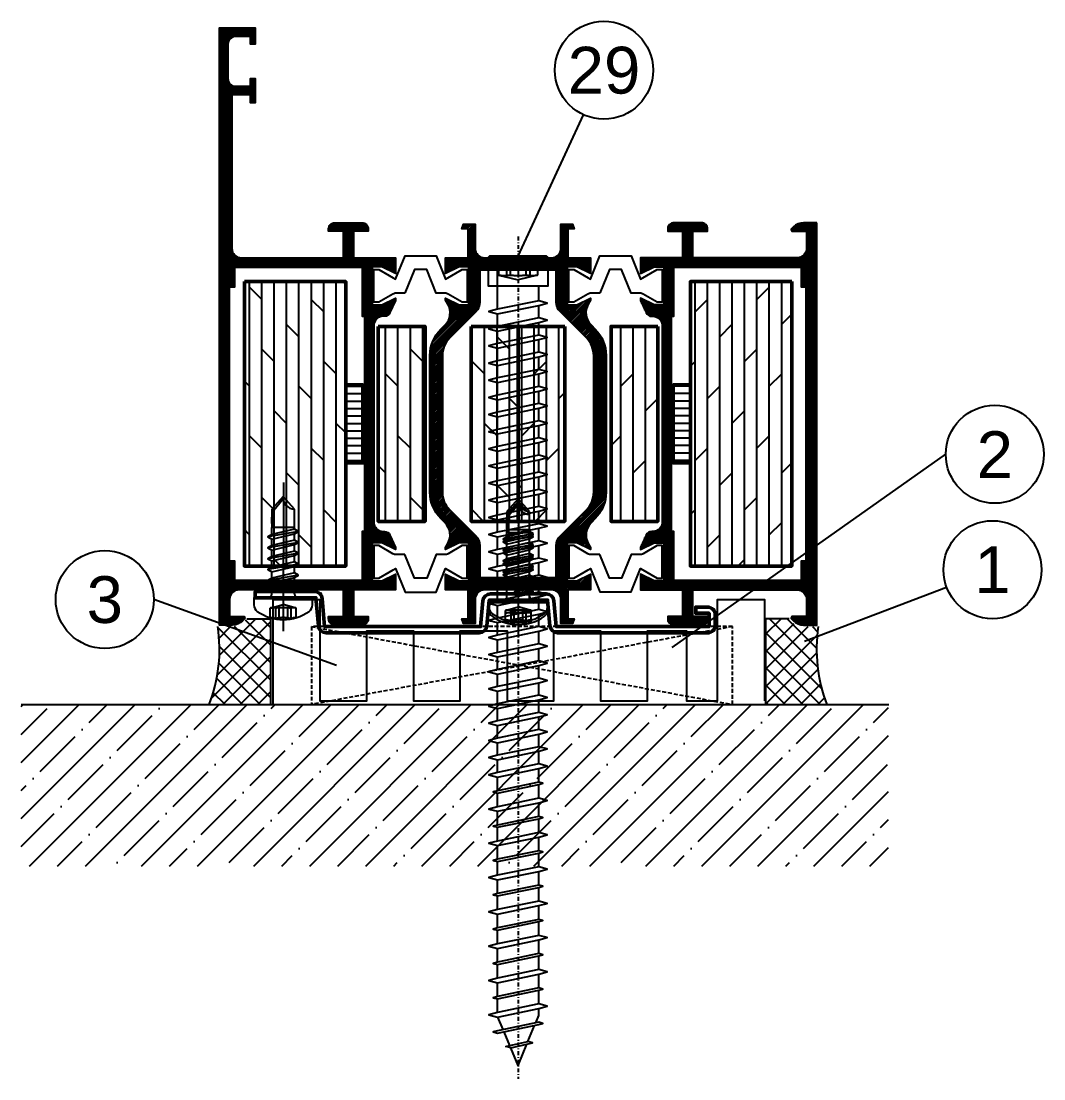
# Model space of a CAD drawing. Header units: millimetres. Extents: x -1821 to 14707, y -2864 to 1473.
# Drawn here: x 4052.2 to 4183.3, y -1008 to -872.3 of the extents above; entities that cross this region are included whole.
import ezdxf
from ezdxf.enums import TextEntityAlignment as Align

# ---------------------------------------------------------------- set-up
doc = ezdxf.new("R2010")
doc.units = ezdxf.units.MM
for name, pattern in [('AUSGEZOGEN', [0]), ('CENTER', [50.8, 31.75, -6.35, 6.35, -6.35]), ('DASHDOT', [1, 0.5, -0.25, 0, -0.25]), ('GESTRICHELT', [0.75, 0.5, -0.25]), ('VERDECKT', [9.525, 6.35, -3.175])]:
    doc.linetypes.add(name, pattern=pattern)
for name, color, linetype in [('00TXT', 7, 'AUSGEZOGEN'), ('as_par', 3, 'Continuous'), ('as_sch', 3, 'Continuous'), ('CENT_18', 3, 'CENTER'), ('CENT_25', 2, 'DASHDOT'), ('CONST25', 2, 'Continuous'), ('CONST35', 7, 'Continuous'), ('HIDE_18', 3, 'VERDECKT'), ('HIDE_25', 2, 'GESTRICHELT'), ('is_par', 3, 'Continuous'), ('is_sch', 3, 'Continuous'), ('leiste_par', 3, 'Continuous')]:
    doc.layers.add(name, color=color, linetype=linetype)
for name, color, linetype, lineweight in [('AM_S', 80, 'Continuous', 50), ('AM_SP', 3, 'Continuous', 50), ('Docu-AM_8', 1, 'Continuous', 25)]:
    doc.layers.add(name, color=color, linetype=linetype, lineweight=lineweight)
doc.styles.add('SWISS', font='swiss.ttf')

# ---------------------------------------------------------------- blocks, each defined once
blk = doc.blocks.new('B-LL1021361')
at = {"layer": 'as_sch'}
h = blk.add_hatch(dxfattribs=at)
h.set_pattern_fill('_U', color=256, scale=0.2, angle=90, style=0, pattern_type=0)
h.set_pattern_definition([(90, (9.07824, 33.14418), (-0.2, 1e-17), [])])
edge = h.paths.add_edge_path()
edge.add_arc((21.2, 13.4), 1.2, 180, 270)
edge.add_line((21.2, 12.2), (21.36, 12.2))
edge.add_arc((21.36, 11.4), 0.8, 24.444, 90, ccw=False)
edge.add_line((22.08, 11.73), (22.8, 10.16))
edge.add_line((22.8, 10.16), (22.8, 9.87))
edge.add_line((22.8, 9.87), (21.05, 10.75))
edge.add_line((21.05, 10.75), (19.8, 10.75))
edge.add_line((19.8, 10.75), (19.8, 5.85))
edge.add_line((19.8, 5.85), (21.05, 5.85))
edge.add_line((21.05, 5.85), (22.8, 6.73))
edge.add_line((22.8, 6.73), (22.8, 4.7))
edge.add_line((22.8, 4.7), (17.4, 4.7))
edge.add_line((17.4, 4.7), (17.4, 1.3))
edge.add_line((17.4, 1.3), (19.3, 1.3))
edge.add_line((19.3, 1.3), (19.3, 1))
edge.add_arc((18.5, 1), 0.8, -90, 0, ccw=False)
edge.add_line((18.5, 0.2), (15, 0.2))
edge.add_arc((15, 1), 0.8, 180, 270, ccw=False)
edge.add_line((14.2, 1), (14.2, 1.3))
edge.add_line((14.2, 1.3), (16.1, 1.3))
edge.add_line((16.1, 1.3), (16.1, 4.7))
edge.add_line((16.1, 4.7), (2.7, 4.7))
edge.add_arc((2.7, 3.5), 1.2, 90, 180)
edge.add_line((1.5, 3.5), (1.5, 1.3))
edge.add_line((1.5, 1.3), (3.37, 1.3))
edge.add_line((3.37, 1.3), (3.48, 1.03))
edge.add_line((3.48, 1.03), (3.17, 0.73))
edge.add_arc((1.9, 2), 1.8, 270, 315, ccw=False)
edge.add_line((1.9, 0.2), (0.2, 0.2))
edge.add_line((0.2, 0.2), (0.2, 76.8))
edge.add_line((0.2, 76.8), (4.8, 76.8))
edge.add_line((4.8, 76.8), (4.8, 74.7))
edge.add_line((4.8, 74.7), (4.2, 74.7))
edge.add_line((4.2, 74.7), (4.2, 75.7))
edge.add_line((4.2, 75.7), (2.3, 75.7))
edge.add_arc((2.3, 74.7), 1, 90, 180)
edge.add_line((1.3, 74.7), (1.3, 70.3))
edge.add_arc((2.3, 70.3), 1, 180, 270)
edge.add_line((2.3, 69.3), (4.2, 69.3))
edge.add_line((4.2, 69.3), (4.2, 70.3))
edge.add_line((4.2, 70.3), (4.8, 70.3))
edge.add_line((4.8, 70.3), (4.8, 67.2))
edge.add_line((4.8, 67.2), (4.2, 67.2))
edge.add_line((4.2, 67.2), (4.2, 68.2))
edge.add_line((4.2, 68.2), (1.8, 68.2))
edge.add_line((1.8, 68.2), (1.8, 48.5))
edge.add_arc((3, 48.5), 1.2, 180, 270)
edge.add_line((3, 47.3), (16.1, 47.3))
edge.add_line((16.1, 47.3), (16.1, 50.7))
edge.add_line((16.1, 50.7), (14.2, 50.7))
edge.add_line((14.2, 50.7), (14.2, 51))
edge.add_arc((15, 51), 0.8, 90, 180, ccw=False)
edge.add_line((15, 51.8), (18.5, 51.8))
edge.add_arc((18.5, 51), 0.8, 0, 90, ccw=False)
edge.add_line((19.3, 51), (19.3, 50.7))
edge.add_line((19.3, 50.7), (17.4, 50.7))
edge.add_line((17.4, 50.7), (17.4, 47.3))
edge.add_line((17.4, 47.3), (22.8, 47.3))
edge.add_line((22.8, 47.3), (22.8, 45.27))
edge.add_line((22.8, 45.27), (21.05, 46.15))
edge.add_line((21.05, 46.15), (19.8, 46.15))
edge.add_line((19.8, 46.15), (19.8, 41.25))
edge.add_line((19.8, 41.25), (21.05, 41.25))
edge.add_line((21.05, 41.25), (22.8, 42.13))
edge.add_line((22.8, 42.13), (22.8, 41.84))
edge.add_line((22.8, 41.84), (22.08, 40.27))
edge.add_arc((21.36, 40.6), 0.8, 270, 335.556, ccw=False)
edge.add_line((21.36, 39.8), (21.2, 39.8))
edge.add_arc((21.2, 38.6), 1.2, 90, 180)
edge.add_line((20, 38.6), (20, 13.4))
h.paths.add_polyline_path([(18.8, 12.2), (18.5, 12.2), (18.5, 5.9), (2.2, 5.9), (2.2, 8.4), (1.5, 8.4), (1.5, 43.6), (2.2, 43.6), (2.2, 46.1), (18.5, 46.1), (18.5, 39.8), (18.8, 39.8)], flags=17)
at = {"layer": 'is_sch'}
h = blk.add_hatch(dxfattribs=at)
h.set_pattern_fill('_U', color=256, scale=0.2, angle=45, style=0, pattern_type=0)
h.set_pattern_definition([(45, (38.5, 26.00045), (-0.1414214, 0.1414214), [])])
edge = h.paths.add_edge_path()
edge.add_arc((42.8, 48.5), 1.2, 270, 360)
edge.add_line((44, 48.5), (44, 51.6))
edge.add_line((44, 51.6), (45.48, 51.6))
edge.add_line((45.48, 51.6), (45.7, 51))
edge.add_line((45.7, 51), (44.9, 51))
edge.add_line((44.9, 51), (44.9, 47.3))
edge.add_line((44.9, 47.3), (47.8, 47.3))
edge.add_line((47.8, 47.3), (47.8, 45.27))
edge.add_line((47.8, 45.27), (46.05, 46.15))
edge.add_line((46.05, 46.15), (44.8, 46.15))
edge.add_line((44.8, 46.15), (44.8, 41.25))
edge.add_line((44.8, 41.25), (46.05, 41.25))
edge.add_line((46.05, 41.25), (47.8, 42.13))
edge.add_line((47.8, 42.13), (47.8, 41.85))
edge.add_line((47.8, 41.85), (47.51, 41.35))
edge.add_arc((49.41, 40.25), 2.2, 150, 225)
edge.add_line((47.86, 38.69), (48.39, 38.15))
edge.add_arc((45, 34.76), 4.8, 0, 45, ccw=False)
edge.add_line((49.8, 34.76), (49.8, 17.24))
edge.add_arc((45, 17.24), 4.8, 315, 360, ccw=False)
edge.add_line((48.39, 13.85), (47.86, 13.31))
edge.add_arc((49.41, 11.76), 2.2, 135, 210)
edge.add_line((47.51, 10.66), (47.8, 10.15))
edge.add_line((47.8, 10.15), (47.8, 9.87))
edge.add_line((47.8, 9.87), (46.05, 10.75))
edge.add_line((46.05, 10.75), (44.8, 10.75))
edge.add_line((44.8, 10.75), (44.8, 5.85))
edge.add_line((44.8, 5.85), (46.05, 5.85))
edge.add_line((46.05, 5.85), (47.8, 6.73))
edge.add_line((47.8, 6.73), (47.8, 4.7))
edge.add_line((47.8, 4.7), (44.9, 4.7))
edge.add_line((44.9, 4.7), (44.9, 1))
edge.add_line((44.9, 1), (45.7, 1))
edge.add_line((45.7, 1), (45.48, 0.4))
edge.add_line((45.48, 0.4), (44, 0.4))
edge.add_line((44, 0.4), (44, 3.5))
edge.add_arc((42.8, 3.5), 1.2, 0, 90)
edge.add_line((42.8, 4.7), (34.2, 4.7))
edge.add_arc((34.2, 3.5), 1.2, 90, 180)
edge.add_line((33, 3.5), (33, 0.4))
edge.add_line((33, 0.4), (31.52, 0.4))
edge.add_line((31.52, 0.4), (31.3, 1))
edge.add_line((31.3, 1), (32.1, 1))
edge.add_line((32.1, 1), (32.1, 4.7))
edge.add_line((32.1, 4.7), (29.2, 4.7))
edge.add_line((29.2, 4.7), (29.2, 6.73))
edge.add_line((29.2, 6.73), (30.95, 5.85))
edge.add_line((30.95, 5.85), (32.2, 5.85))
edge.add_line((32.2, 5.85), (32.2, 10.75))
edge.add_line((32.2, 10.75), (30.95, 10.75))
edge.add_line((30.95, 10.75), (29.2, 9.87))
edge.add_line((29.2, 9.87), (29.2, 10.15))
edge.add_line((29.2, 10.15), (29.49, 10.66))
edge.add_arc((27.59, 11.76), 2.2, 330, 405)
edge.add_line((29.14, 13.31), (28.61, 13.85))
edge.add_arc((32, 17.24), 4.8, 180, 225, ccw=False)
edge.add_line((27.2, 17.24), (27.2, 34.76))
edge.add_arc((32, 34.76), 4.8, 135, 180, ccw=False)
edge.add_line((28.61, 38.15), (29.14, 38.69))
edge.add_arc((27.59, 40.25), 2.2, 315, 390)
edge.add_line((29.49, 41.35), (29.2, 41.85))
edge.add_line((29.2, 41.85), (29.2, 42.13))
edge.add_line((29.2, 42.13), (30.95, 41.25))
edge.add_line((30.95, 41.25), (32.2, 41.25))
edge.add_line((32.2, 41.25), (32.2, 46.15))
edge.add_line((32.2, 46.15), (30.95, 46.15))
edge.add_line((30.95, 46.15), (29.2, 45.27))
edge.add_line((29.2, 45.27), (29.2, 47.3))
edge.add_line((29.2, 47.3), (32.1, 47.3))
edge.add_line((32.1, 47.3), (32.1, 51))
edge.add_line((32.1, 51), (31.3, 51))
edge.add_line((31.3, 51), (31.52, 51.6))
edge.add_line((31.52, 51.6), (33, 51.6))
edge.add_line((33, 51.6), (33, 48.5))
edge.add_arc((34.2, 48.5), 1.2, 180, 270)
edge.add_line((34.2, 47.3), (42.8, 47.3))
edge = h.paths.add_edge_path(flags=16)
edge.add_line((33.6, 45.7), (33.6, 41.63))
edge.add_arc((31.8, 41.63), 1.8, -45, 0, ccw=False)
edge.add_line((33.07, 40.36), (29.74, 37.02))
edge.add_arc((32, 34.76), 3.2, 135, 180)
edge.add_line((28.8, 34.76), (28.8, 17.24))
edge.add_arc((32, 17.24), 3.2, 180, 225)
edge.add_line((29.74, 14.98), (33.07, 11.64))
edge.add_arc((31.8, 10.37), 1.8, 0, 45, ccw=False)
edge.add_line((33.6, 10.37), (33.6, 6.3))
edge.add_line((33.6, 6.3), (43.4, 6.3))
edge.add_line((43.4, 6.3), (43.4, 10.37))
edge.add_arc((45.2, 10.37), 1.8, 135, 180, ccw=False)
edge.add_line((43.93, 11.64), (47.26, 14.98))
edge.add_arc((45, 17.24), 3.2, 315, 360)
edge.add_line((48.2, 17.24), (48.2, 34.76))
edge.add_arc((45, 34.76), 3.2, 0, 45)
edge.add_line((47.26, 37.02), (43.93, 40.36))
edge.add_arc((45.2, 41.63), 1.8, 180, 225, ccw=False)
edge.add_line((43.4, 41.63), (43.4, 45.7))
edge.add_line((43.4, 45.7), (33.6, 45.7))
h = blk.add_hatch(dxfattribs=at)
h.set_pattern_fill('_U', color=256, scale=0.2, angle=90, style=0, pattern_type=0)
h.set_pattern_definition([(90, (66.38297, 26.0009), (-0.2, 1e-17), [])])
edge = h.paths.add_edge_path()
edge.add_line((76.8, 51.8), (75.1, 51.8))
edge.add_arc((75.1, 50), 1.8, 90, 135)
edge.add_line((73.83, 51.27), (73.52, 50.97))
edge.add_line((73.52, 50.97), (73.63, 50.7))
edge.add_line((73.63, 50.7), (75.5, 50.7))
edge.add_line((75.5, 50.7), (75.5, 48.5))
edge.add_arc((74.3, 48.5), 1.2, -90, 0, ccw=False)
edge.add_line((74.3, 47.3), (60.9, 47.3))
edge.add_line((60.9, 47.3), (60.9, 50.7))
edge.add_line((60.9, 50.7), (62.8, 50.7))
edge.add_line((62.8, 50.7), (62.8, 51))
edge.add_arc((62, 51), 0.8, 0, 90)
edge.add_line((62, 51.8), (58.5, 51.8))
edge.add_arc((58.5, 51), 0.8, 90, 180)
edge.add_line((57.7, 51), (57.7, 50.7))
edge.add_line((57.7, 50.7), (59.6, 50.7))
edge.add_line((59.6, 50.7), (59.6, 47.3))
edge.add_line((59.6, 47.3), (54.2, 47.3))
edge.add_line((54.2, 47.3), (54.2, 45.27))
edge.add_line((54.2, 45.27), (55.95, 46.15))
edge.add_line((55.95, 46.15), (57.2, 46.15))
edge.add_line((57.2, 46.15), (57.2, 41.25))
edge.add_line((57.2, 41.25), (55.95, 41.25))
edge.add_line((55.95, 41.25), (54.2, 42.13))
edge.add_line((54.2, 42.13), (54.2, 41.84))
edge.add_line((54.2, 41.84), (54.92, 40.27))
edge.add_arc((55.64, 40.6), 0.8, 204.444, 270)
edge.add_line((55.64, 39.8), (55.8, 39.8))
edge.add_arc((55.8, 38.6), 1.2, 0, 90, ccw=False)
edge.add_line((57, 38.6), (57, 13.4))
edge.add_arc((55.8, 13.4), 1.2, -90, 0, ccw=False)
edge.add_line((55.8, 12.2), (55.64, 12.2))
edge.add_arc((55.64, 11.4), 0.8, 90, 155.556)
edge.add_line((54.92, 11.73), (54.2, 10.16))
edge.add_line((54.2, 10.16), (54.2, 9.87))
edge.add_line((54.2, 9.87), (55.95, 10.75))
edge.add_line((55.95, 10.75), (57.2, 10.75))
edge.add_line((57.2, 10.75), (57.2, 5.85))
edge.add_line((57.2, 5.85), (55.95, 5.85))
edge.add_line((55.95, 5.85), (54.2, 6.73))
edge.add_line((54.2, 6.73), (54.2, 4.7))
edge.add_line((54.2, 4.7), (59.6, 4.7))
edge.add_line((59.6, 4.7), (59.6, 1.3))
edge.add_line((59.6, 1.3), (57.7, 1.3))
edge.add_line((57.7, 1.3), (57.7, 1))
edge.add_arc((58.5, 1), 0.8, 180, 270)
edge.add_line((58.5, 0.2), (62, 0.2))
edge.add_arc((62, 1), 0.8, 270, 360)
edge.add_line((62.8, 1), (62.8, 1.3))
edge.add_line((62.8, 1.3), (60.9, 1.3))
edge.add_line((60.9, 1.3), (60.9, 4.7))
edge.add_line((60.9, 4.7), (74.3, 4.7))
edge.add_arc((74.3, 3.5), 1.2, 0, 90, ccw=False)
edge.add_line((75.5, 3.5), (75.5, 1.3))
edge.add_line((75.5, 1.3), (73.63, 1.3))
edge.add_line((73.63, 1.3), (73.52, 1.04))
edge.add_line((73.52, 1.04), (73.83, 0.73))
edge.add_arc((75.1, 2), 1.8, 225, 270)
edge.add_line((75.1, 0.2), (76.8, 0.2))
edge.add_line((76.8, 0.2), (76.8, 51.8))
h.paths.add_polyline_path([(75.4, 8.4), (74.8, 8.4), (74.8, 5.9), (58.5, 5.9), (58.5, 12.2), (58.2, 12.2), (58.2, 39.8), (58.5, 39.8), (58.5, 46.1), (74.8, 46.1), (74.8, 43.6), (75.4, 43.6)], flags=16)
at = {"layer": 'as_par'}
blk.add_lwpolyline([(20, 13.4, 0.414214), (21.2, 12.2), (21.36, 12.2, -0.294108), (22.08, 11.73), (22.8, 10.16), (22.8, 9.87), (21.05, 10.75), (19.8, 10.75), (19.8, 5.85), (21.05, 5.85), (22.8, 6.73), (22.8, 4.7), (17.4, 4.7), (17.4, 1.3), (19.3, 1.3), (19.3, 1, -0.414214), (18.5, 0.2), (15, 0.2, -0.414214), (14.2, 1), (14.2, 1.3), (16.1, 1.3), (16.1, 4.7), (2.7, 4.7, 0.414214), (1.5, 3.5), (1.5, 1.3), (3.37, 1.3), (3.48, 1.03), (3.17, 0.73, -0.198912), (1.9, 0.2), (0.2, 0.2), (0.2, 76.8), (4.8, 76.8), (4.8, 74.7), (4.2, 74.7), (4.2, 75.7), (2.3, 75.7, 0.414214), (1.3, 74.7), (1.3, 70.3, 0.414214), (2.3, 69.3), (4.2, 69.3), (4.2, 70.3), (4.8, 70.3), (4.8, 67.2), (4.2, 67.2), (4.2, 68.2), (1.8, 68.2), (1.8, 48.5, 0.414214), (3, 47.3), (16.1, 47.3), (16.1, 50.7), (14.2, 50.7), (14.2, 51, -0.414214), (15, 51.8), (18.5, 51.8, -0.414214), (19.3, 51), (19.3, 50.7), (17.4, 50.7), (17.4, 47.3), (22.8, 47.3), (22.8, 45.27), (21.05, 46.15), (19.8, 46.15), (19.8, 41.25), (21.05, 41.25), (22.8, 42.13), (22.8, 41.84), (22.08, 40.27, -0.294108), (21.36, 39.8), (21.2, 39.8, 0.414214), (20, 38.6), (20, 13.4)], format="xyb", close=True, dxfattribs=at)
blk.add_lwpolyline([(18.8, 12.2), (18.5, 12.2), (18.5, 5.9), (2.2, 5.9), (2.2, 8.4), (1.5, 8.4), (1.5, 43.6), (2.2, 43.6), (2.2, 46.1), (18.5, 46.1), (18.5, 39.8), (18.8, 39.8), (18.8, 12.2)], close=True, dxfattribs=at)
at = {"layer": 'is_par'}
for points in [[(42.8, 47.3, 0.414214), (44, 48.5), (44, 51.6), (45.48, 51.6), (45.7, 51), (44.9, 51), (44.9, 47.3), (47.8, 47.3), (47.8, 45.27), (46.05, 46.15), (44.8, 46.15), (44.8, 41.25), (46.05, 41.25), (47.8, 42.13), (47.8, 41.85), (47.51, 41.35, 0.339454), (47.86, 38.69), (48.39, 38.15, -0.198912), (49.8, 34.76), (49.8, 17.24, -0.198912), (48.39, 13.85), (47.86, 13.31, 0.339454), (47.51, 10.66), (47.8, 10.15), (47.8, 9.87), (46.05, 10.75), (44.8, 10.75), (44.8, 5.85), (46.05, 5.85), (47.8, 6.73), (47.8, 4.7), (44.9, 4.7), (44.9, 1), (45.7, 1), (45.48, 0.4), (44, 0.4), (44, 3.5, 0.414214), (42.8, 4.7), (34.2, 4.7, 0.414214), (33, 3.5), (33, 0.4), (31.52, 0.4), (31.3, 1), (32.1, 1), (32.1, 4.7), (29.2, 4.7), (29.2, 6.73), (30.95, 5.85), (32.2, 5.85), (32.2, 10.75), (30.95, 10.75), (29.2, 9.87), (29.2, 10.15), (29.49, 10.66, 0.339454), (29.14, 13.31), (28.61, 13.85, -0.198912), (27.2, 17.24), (27.2, 34.76, -0.198912), (28.61, 38.15), (29.14, 38.69, 0.339454), (29.49, 41.35), (29.2, 41.85), (29.2, 42.13), (30.95, 41.25), (32.2, 41.25), (32.2, 46.15), (30.95, 46.15), (29.2, 45.27), (29.2, 47.3), (32.1, 47.3), (32.1, 51), (31.3, 51), (31.52, 51.6), (33, 51.6), (33, 48.5, 0.414214), (34.2, 47.3), (42.8, 47.3)], [(76.8, 51.8), (75.1, 51.8, 0.198912), (73.83, 51.27), (73.52, 50.97), (73.63, 50.7), (75.5, 50.7), (75.5, 48.5, -0.414214), (74.3, 47.3), (60.9, 47.3), (60.9, 50.7), (62.8, 50.7), (62.8, 51, 0.414214), (62, 51.8), (58.5, 51.8, 0.414214), (57.7, 51), (57.7, 50.7), (59.6, 50.7), (59.6, 47.3), (54.2, 47.3), (54.2, 45.27), (55.95, 46.15), (57.2, 46.15), (57.2, 41.25), (55.95, 41.25), (54.2, 42.13), (54.2, 41.84), (54.92, 40.27, 0.294108), (55.64, 39.8), (55.8, 39.8, -0.414214), (57, 38.6), (57, 13.4, -0.414214), (55.8, 12.2), (55.64, 12.2, 0.294108), (54.92, 11.73), (54.2, 10.16), (54.2, 9.87), (55.95, 10.75), (57.2, 10.75), (57.2, 5.85), (55.95, 5.85), (54.2, 6.73), (54.2, 4.7), (59.6, 4.7), (59.6, 1.3), (57.7, 1.3), (57.7, 1, 0.414214), (58.5, 0.2), (62, 0.2, 0.414214), (62.8, 1), (62.8, 1.3), (60.9, 1.3), (60.9, 4.7), (74.3, 4.7, -0.414214), (75.5, 3.5), (75.5, 1.3), (73.63, 1.3), (73.52, 1.04), (73.83, 0.73, 0.198912), (75.1, 0.2), (76.8, 0.2), (76.8, 51.8)], [(33.6, 45.7), (33.6, 41.63, -0.198912), (33.07, 40.36), (29.74, 37.02, 0.198912), (28.8, 34.76), (28.8, 17.24, 0.198912), (29.74, 14.98), (33.07, 11.64, -0.198912), (33.6, 10.37), (33.6, 6.3), (43.4, 6.3), (43.4, 10.37, -0.198912), (43.93, 11.64), (47.26, 14.98, 0.198912), (48.2, 17.24), (48.2, 34.76, 0.198912), (47.26, 37.02), (43.93, 40.36, -0.198912), (43.4, 41.63), (43.4, 45.7), (33.6, 45.7)]]:
    blk.add_lwpolyline(points, format="xyb", close=True, dxfattribs=at)
blk.add_lwpolyline([(75.4, 8.4), (74.8, 8.4), (74.8, 5.9), (58.5, 5.9), (58.5, 12.2), (58.2, 12.2), (58.2, 39.8), (58.5, 39.8), (58.5, 46.1), (74.8, 46.1), (74.8, 43.6), (75.4, 43.6), (75.4, 8.4)], close=True, dxfattribs=at)
at = {"layer": 'leiste_par'}
for points in [[(23.99, 42.76), (22.87, 42.76, 0.131652), (22.46, 42.65), (20.66, 41.61), (20.01, 41.61), (20.01, 45.79), (20.66, 45.79), (21.99, 45.02), (22.48, 44.74), (22.79, 44.56), (24.01, 47.57), (27.99, 47.57), (29.21, 44.56), (31.34, 45.79), (31.99, 45.79), (31.99, 41.61), (31.34, 41.61), (29.54, 42.65, 0.131652), (29.13, 42.76), (28.01, 42.76), (26.79, 45.79), (25.21, 45.79), (23.99, 42.76)], [(48.99, 42.76), (47.87, 42.76, 0.131652), (47.46, 42.65), (45.66, 41.61), (45.01, 41.61), (45.01, 45.79), (45.66, 45.79), (46.99, 45.02), (47.48, 44.74), (47.79, 44.56), (49.01, 47.57), (52.99, 47.57), (54.21, 44.56), (56.34, 45.79), (56.99, 45.79), (56.99, 41.61), (56.34, 41.61), (54.54, 42.65, 0.131652), (54.13, 42.76), (53.01, 42.76), (51.79, 45.79), (50.21, 45.79), (48.99, 42.76)], [(23.99, 9.24), (22.87, 9.24, -0.131652), (22.46, 9.35), (20.66, 10.39), (20.01, 10.39), (20.01, 6.21), (20.66, 6.21), (21.99, 6.98), (22.48, 7.26), (22.79, 7.44), (24.01, 4.43), (27.99, 4.43), (29.21, 7.44), (31.34, 6.21), (31.99, 6.21), (31.99, 10.39), (31.34, 10.39), (29.54, 9.35, -0.131652), (29.13, 9.24), (28.01, 9.24), (26.79, 6.21), (25.21, 6.21), (23.99, 9.24)], [(48.99, 9.24), (47.87, 9.24, -0.131652), (47.46, 9.35), (45.66, 10.39), (45.01, 10.39), (45.01, 6.21), (45.66, 6.21), (46.99, 6.98), (47.48, 7.26), (47.79, 7.44), (49.01, 4.44), (52.99, 4.44), (54.21, 7.44), (56.34, 6.21), (56.99, 6.21), (56.99, 10.39), (56.34, 10.39), (54.54, 9.35, -0.131652), (54.13, 9.24), (53.01, 9.24), (51.79, 6.22), (50.21, 6.22), (48.99, 9.24)]]:
    blk.add_lwpolyline(points, format="xyb", close=True, dxfattribs=at)
blk = doc.blocks.new('B-4030232_docu_wos')
at = {"layer": 'Docu-AM_8'}
h = blk.add_hatch(dxfattribs=at)
h.set_pattern_fill('LINE', color=256, scale=0.3, angle=90, style=0)
h.paths.add_polyline_path([(5, 2.2), (-5, 2.2), (-5, 0), (5, 0)])
at = {"layer": 'AM_SP'}
blk.add_lwpolyline([(5, 2.2), (-5, 2.2), (-5, 0), (5, 0), (5, 2.2)], close=True, dxfattribs=at)
blk = doc.blocks.new('B-4090059_docu_wos')
at = {"layer": 'Docu-AM_8'}
h = blk.add_hatch(dxfattribs=at)
h.set_pattern_fill('DOLMIT', color=256, scale=0.25, style=0)
h.paths.add_polyline_path([(0, 6), (0, 0), (25, 0), (25, 6)])
at = {"layer": 'AM_S'}
blk.add_lwpolyline([(25, 6), (25, 0), (0, 0), (0, 6), (25, 6)], close=True, dxfattribs=at)
blk = doc.blocks.new('B-4090038_docu_wos')
at = {"layer": 'Docu-AM_8'}
h = blk.add_hatch(dxfattribs=at)
h.set_pattern_fill('DOLMIT', color=256, scale=0.25, style=0)
h.paths.add_polyline_path([(0, 13), (0, 0), (36.5, 0), (36.5, 13)])
at = {"layer": 'AM_S'}
blk.add_lwpolyline([(36.5, 13), (36.5, 0), (0, 0), (0, 13), (36.5, 13)], close=True, dxfattribs=at)
blk = doc.blocks.new('WS4070448')
for p, q in [((6.62, -8.64), (6.62, -11)), ((6.62, -8.64), (9.52, -8.64)), ((9.52, -11), (9.52, -8.64)), ((6.62, -11), (8.07, -12.64)), ((8.07, -12.64), (9.52, -11))]:
    blk.add_line(p, q)
blk.add_lwpolyline([(11.39, 2.11, 0.314856), (4.74, 2.11, 0.244912), (4.32, 1.29), (4.32, 0.36), (11.82, 0.36), (11.82, 1.29, 0.244912), (11.39, 2.11, 0.138291)], format="xyb")
for points in [[(6.12, -1.14), (6.62, -1.43), (8.07, -1.08), (8.57, -0.71), (8.07, -0.51), (6.62, -0.85)], [(6.12, -2.54), (6.62, -2.83), (9.52, -2.14), (10.02, -1.85), (9.52, -1.56), (6.62, -2.25)], [(6.12, -3.94), (6.62, -4.23), (9.52, -3.54), (10.02, -3.25), (9.52, -2.96), (6.62, -3.65)], [(6.12, -5.34), (6.62, -5.63), (9.52, -4.94), (10.02, -4.65), (9.52, -4.36), (6.62, -5.05)], [(6.12, -6.74), (6.62, -7.03), (9.52, -6.34), (10.02, -6.05), (9.52, -5.76), (6.62, -6.45)], [(6.12, -8.14), (6.62, -8.43), (9.52, -7.74), (10.02, -7.45), (9.52, -7.16), (6.62, -7.85)]]:
    blk.add_lwpolyline(points, close=True)
for points in [[(6.12, -1.14), (8.57, -0.71)], [(6.62, -0.14), (6.62, -0.85)], [(9.52, -0.14), (9.52, -1.56)], [(6.12, -2.54), (10.02, -1.85)], [(6.62, -1.43), (6.62, -1.85)], [(6.62, -1.43), (6.62, -2.25)], [(6.62, -1.43), (6.62, -2.25)], [(9.52, -2.14), (9.52, -2.96)], [(6.12, -3.94), (10.02, -3.25)], [(6.62, -2.83), (6.62, -3.65)], [(9.52, -3.54), (9.52, -4.36)], [(6.12, -5.34), (10.02, -4.65)], [(6.62, -4.23), (6.62, -5.05)], [(9.52, -4.94), (9.52, -5.76)], [(6.12, -6.74), (10.02, -6.05)], [(6.62, -5.63), (6.62, -6.45)], [(9.52, -6.34), (9.52, -7.16)], [(6.12, -8.14), (10.02, -7.45)], [(6.62, -7.03), (6.62, -7.85)], [(9.52, -7.74), (9.52, -8.64)], [(6.62, -8.43), (6.62, -8.64)], [(9.27, -8.64), (9.27, -10.89), (8.1, -12.28)], [(9.52, -9.14), (9.52, -9.96)], [(6.62, -9.83), (6.62, -10.65)]]:
    blk.add_lwpolyline(points)
for centre, radius, start, end in [((6.12, -0.14), 0.5, 0, 90), ((10.02, -0.14), 0.5, 90, 180), ((6.61, -12.47), 1.47, 353.4244, 89.6688)]:
    blk.add_arc(centre, radius, start, end)
at = {"layer": 'CENT_18'}
blk.add_line((8.05, -14.4), (8.07, 4.66), dxfattribs=at)
at = {"layer": 'HIDE_18'}
for p, q in [((7.1, 1.69), (7.1, 3.08)), ((7.51, 1.69), (7.51, 2.97)), ((8.63, 1.69), (8.63, 2.97)), ((9.04, 1.69), (9.04, 3.08))]:
    blk.add_line(p, q, dxfattribs=at)
for points in [[(6.42, 2.92), (6.42, 1.69)], [(9.72, 2.92), (9.72, 1.69)], [(6.42, 1.69), (8.07, 1.25)], [(9.72, 1.69), (8.07, 1.25)]]:
    blk.add_lwpolyline(points, dxfattribs=at)
for centre, radius, start, end in [((6.48, 4.2), 1.28, 267.2848, 298.8872), ((8.07, 5.85), 2.94, 250.6988, 289.3012), ((9.66, 4.2), 1.28, 241.1128, 272.7152), ((6.76, 2.85), 1.21, 253.6643, 286.3357), ((8.07, 11.78), 10.13, 264.4948, 275.5052), ((9.38, 2.85), 1.21, 253.6643, 286.3357)]:
    blk.add_arc(centre, radius, start, end, dxfattribs=at)
blk = doc.blocks.new('B-4080202_docu_wos')
at = {"layer": 'AM_S'}
blk.add_lwpolyline([(-48.61, -3.59, -0.388879), (-49.61, -4.5), (-57.2, -4.5), (-57.2, -3.7), (-49.43, -3.7), (-49.11, -0.11, -0.388879), (-48.12, 0.8), (-28.48, 0.8, -0.388879), (-27.49, -0.11), (-27.2, -3.4), (-19.7, -3.4), (-19.41, -0.11, -0.388879), (-18.42, 0.8), (0.8, 0.8, -0.414214), (1.8, -0.2), (1.8, -1.5, -0.414214), (0.8, -2.5), (-0.7, -2.5), (-0.7, -1.7), (1, -1.7), (1, 0), (-18.6, 0), (-18.89, -3.29, -0.388879), (-19.88, -4.2), (-27.02, -4.2, -0.388879), (-28.01, -3.29), (-28.3, 0), (-48.3, 0), (-48.61, -3.59)], format="xyb", close=True, dxfattribs=at)

msp = doc.modelspace()

# ---------------------------------------------------------------- hatches: boundary and pattern name
at = {"layer": 'CONST25'}
h = msp.add_hatch(dxfattribs=at)
h.set_pattern_fill('ANSI37', color=256, scale=0.5, angle=180, style=0)
h.set_pattern_definition([(225, (3843.5767, -1326.9067), (1.122532, -1.122532), []), (315, (3843.5767, -1326.9067), (1.122532, 1.122532), [])])
h.paths.add_polyline_path([(4084.160111, -949.005012), (4081.122415, -949.005012), (4080.720334, -949.407093, -0.1989123674), (4079.30612, -949.99288), (4077.410283, -949.99288, -0.1296569236), (4076.308509, -959.992872), (4084.160111, -959.992872)])
h.paths.add_polyline_path([(4154.410283, -949.992883), (4154.410283, -949.991989), (4152.514446, -949.991989, -0.1989123674), (4151.100233, -949.406203), (4150.699041, -949.005012), (4147.660456, -949.005012), (4147.660456, -959.992872), (4155.512058, -959.992872, -0.1296568826)])
h = msp.add_hatch(dxfattribs=at)
h.set_pattern_fill('ANSI35', color=256, scale=0.8, style=0)
h.set_pattern_definition([(45, (3843.5767, -1326.9067), (-3.5921, 3.5921), []), (45, (3847.169, -1326.9067), (-3.5921, 3.5921), [6.35, -1.27, 0, -1.27])])
h.paths.add_polyline_path([(4163.423096, -960.132458), (4163.423096, -959.992872), (4052.188479, -959.992872), (4052.188479, -980.711953), (4163.423096, -980.711953)])

# ---------------------------------------------------------------- linework, layer by layer
at = {"layer": '00TXT', "color": 3}
for p, q in [((4115.910283, -902.492434), (4124.296773, -884.331351)), ((4135.65749, -952.665867), (4170.766771, -927.892357)), ((4152.665807, -951.857321), (4170.87792, -944.93284)), ((4092.62993, -954.96524), (4069.198913, -946.525023))]:
    msp.add_line(p, q, dxfattribs=at)
for centre in [(4126.932868, -878.622844), (4177.054541, -927.892357), (4176.755209, -942.698219), (4062.911143, -946.525023)]:
    msp.add_circle(centre, 6.28777, dxfattribs=at)
at = {"layer": 'CENT_25'}
msp.add_line((4115.910283, -899.958242), (4115.910283, -1008.00255), dxfattribs=at)
at = {"layer": 'CONST25'}
for p, q in [((4113.260283, -907.09769), (4113.260283, -904.092434)), ((4113.260283, -909.29769), (4113.260283, -907.09769)), ((4118.560283, -908.17383), (4118.560283, -906.268574)), ((4118.560283, -908.19769), (4118.560283, -906.587178)), ((4118.560283, -910.39769), (4118.560283, -908.787178)), ((4118.560283, -910.39769), (4118.560283, -908.787178)), ((4113.260283, -911.49769), (4113.260283, -909.887178)), ((4113.260283, -911.49769), (4113.260283, -909.887178)), ((4118.560283, -912.59769), (4118.560283, -910.987178)), ((4118.560283, -912.59769), (4118.560283, -910.987178)), ((4113.260283, -913.69769), (4113.260283, -912.087178)), ((4113.260283, -913.69769), (4113.260283, -912.087178)), ((4113.260283, -915.89769), (4113.260283, -914.287178)), ((4113.260283, -915.89769), (4113.260283, -914.287178)), ((4118.560283, -914.79769), (4118.560283, -913.187178)), ((4118.560283, -914.79769), (4118.560283, -913.187178)), ((4118.560283, -916.99769), (4118.560283, -915.387178)), ((4118.560283, -916.99769), (4118.560283, -915.387178)), ((4113.260283, -918.09769), (4113.260283, -916.487178)), ((4118.560283, -919.19769), (4118.560283, -917.587178)), ((4113.260283, -920.29769), (4113.260283, -918.687178)), ((4118.560283, -921.39769), (4118.560283, -919.787178)), ((4113.260283, -922.49769), (4113.260283, -920.887178)), ((4118.560283, -923.59769), (4118.560283, -921.987178)), ((4113.260283, -924.69769), (4113.260283, -923.087178)), ((4118.560283, -925.79769), (4118.560283, -924.187178)), ((4113.260283, -926.89769), (4113.260283, -925.287178)), ((4118.560283, -927.99769), (4118.560283, -926.387178)), ((4113.260283, -929.09769), (4113.260283, -927.487178)), ((4118.560283, -930.19769), (4118.560283, -928.587178)), ((4113.260283, -931.29769), (4113.260283, -929.687178)), ((4113.260283, -933.49769), (4113.260283, -931.887178)), ((4118.560283, -932.39769), (4118.560283, -930.787178)), ((4118.560283, -934.59769), (4118.560283, -932.987178)), ((4113.260283, -935.69769), (4113.260283, -934.087178)), ((4118.560283, -936.79769), (4118.560283, -935.187178)), ((4113.260283, -937.89769), (4113.260283, -936.287178)), ((4118.560283, -938.99769), (4118.560283, -937.387178)), ((4113.260283, -940.09769), (4113.260283, -938.487178)), ((4118.560283, -941.19769), (4118.560283, -939.587178)), ((4113.260283, -942.29769), (4113.260283, -940.687178)), ((4113.260283, -944.49769), (4113.260283, -942.887178)), ((4118.560283, -943.39769), (4118.560283, -941.787178)), ((4118.560283, -945.59769), (4118.560283, -943.987178)), ((4113.260283, -946.69769), (4113.260283, -945.087178)), ((4118.560283, -947.79769), (4118.560283, -946.187178)), ((4113.260283, -948.89769), (4113.260283, -947.287178)), ((4113.260283, -951.09769), (4113.260283, -949.487178)), ((4118.560283, -949.99769), (4118.560283, -948.387178)), ((4118.560283, -952.19769), (4118.560283, -950.587178)), ((4113.260283, -953.29769), (4113.260283, -951.687178)), ((4118.560283, -954.39769), (4118.560283, -952.787178)), ((4113.260283, -955.49769), (4113.260283, -953.887178)), ((4118.560283, -956.59769), (4118.560283, -954.987178)), ((4113.260283, -957.69769), (4113.260283, -956.087178)), ((4118.560283, -958.79769), (4118.560283, -957.187178)), ((4113.260283, -959.89769), (4113.260283, -958.287178)), ((4113.260283, -962.09769), (4113.260283, -960.487178)), ((4118.560283, -960.99769), (4118.560283, -959.387178)), ((4118.560283, -963.19769), (4118.560283, -961.587178)), ((4113.260283, -964.29769), (4113.260283, -962.687178)), ((4118.560283, -965.39769), (4118.560283, -963.787178)), ((4113.260283, -966.49769), (4113.260283, -964.887178)), ((4113.260283, -968.69769), (4113.260283, -967.087178)), ((4118.560283, -967.59769), (4118.560283, -965.987178)), ((4118.560283, -969.945062), (4118.560283, -968.187178)), ((4113.260283, -971.045062), (4113.260283, -969.287178)), ((4113.260283, -973.09769), (4113.260283, -971.339806)), ((4118.560283, -971.99769), (4118.560283, -970.239806)), ((4118.560283, -974.345062), (4118.560283, -972.587178)), ((4113.260283, -975.445062), (4113.260283, -973.687178)), ((4118.560283, -976.39769), (4118.560283, -974.639806)), ((4113.260283, -977.49769), (4113.260283, -975.739806)), ((4113.260283, -979.845062), (4113.260283, -978.087178)), ((4118.560283, -978.745062), (4118.560283, -976.987178)), ((4118.560283, -980.79769), (4118.560283, -979.039806)), ((4113.260283, -981.89769), (4113.260283, -980.139806)), ((4118.560283, -983.145062), (4118.560283, -981.387178)), ((4113.260283, -984.245062), (4113.260283, -982.487178)), ((4118.560283, -985.19769), (4118.560283, -983.439806)), ((4113.260283, -986.29769), (4113.260283, -984.539806)), ((4118.560283, -987.545062), (4118.560283, -985.787178)), ((4113.260283, -988.645062), (4113.260283, -986.887178)), ((4113.260283, -990.69769), (4113.260283, -988.939806)), ((4118.560283, -989.59769), (4118.560283, -987.839806)), ((4118.560283, -991.945062), (4118.560283, -990.187178)), ((4113.260283, -993.045062), (4113.260283, -991.287178)), ((4118.560283, -993.99769), (4118.560283, -992.239806)), ((4113.260283, -995.09769), (4113.260283, -993.339806)), ((4113.260283, -997.445062), (4113.260283, -995.687178)), ((4118.560283, -996.345062), (4118.560283, -994.587178)), ((4118.560283, -998.39769), (4118.560283, -996.639806)), ((4113.260283, -999.49769), (4113.260283, -997.739806)), ((4118.560283, -999.894768), (4118.560283, -998.987178)), ((4114.004171, -1001.69067), (4113.333673, -1000.071946)), ((4117.182724, -1003.22049), (4118.041384, -1001.147502)), ((4118.174954, -1000.825036), (4118.560283, -999.894768)), ((4114.852351, -1003.738359), (4114.116593, -1001.962081)), ((4114.852351, -1003.738359), (4117.182724, -1003.22049)), ((4114.974307, -1004.032787), (4117.041011, -1003.562616)), ((4115.910283, -1006.292434), (4117.041011, -1003.562616)), ((4115.910283, -1006.292434), (4114.974307, -1004.032787))]:
    msp.add_line(p, q, dxfattribs=at)
msp.add_lwpolyline([(4112.060283, -902.768574), (4112.060283, -906.268574), (4119.760283, -906.268574), (4119.760283, -902.768574, 0.4142135624), (4119.460283, -902.468574), (4112.360283, -902.468574, 0.4142135624)], format="xyb", close=True, dxfattribs=at)
for points in [[(4118.560283, -908.19769), (4113.260283, -909.29769), (4112.160283, -909.592434), (4113.260283, -909.887178), (4118.560283, -908.787178), (4119.660283, -908.492434)], [(4118.560283, -910.39769), (4113.260283, -911.49769), (4112.160283, -911.792434), (4113.260283, -912.087178), (4118.560283, -910.987178), (4119.660283, -910.692434)], [(4118.560283, -910.39769), (4113.260283, -911.49769), (4112.160283, -911.792434), (4113.260283, -912.087178), (4118.560283, -910.987178), (4119.660283, -910.692434)], [(4118.560283, -912.59769), (4113.260283, -913.69769), (4112.160283, -913.992434), (4113.260283, -914.287178), (4118.560283, -913.187178), (4119.660283, -912.892434)], [(4118.560283, -912.59769), (4113.260283, -913.69769), (4112.160283, -913.992434), (4113.260283, -914.287178), (4118.560283, -913.187178), (4119.660283, -912.892434)], [(4118.560283, -914.79769), (4113.260283, -915.89769), (4112.160283, -916.192434), (4113.260283, -916.487178), (4118.560283, -915.387178), (4119.660283, -915.092434)], [(4118.560283, -914.79769), (4113.260283, -915.89769), (4112.160283, -916.192434), (4113.260283, -916.487178), (4118.560283, -915.387178), (4119.660283, -915.092434)], [(4118.560283, -916.99769), (4113.260283, -918.09769), (4112.160283, -918.392434), (4113.260283, -918.687178), (4118.560283, -917.587178), (4119.660283, -917.292434)], [(4118.560283, -919.19769), (4113.260283, -920.29769), (4112.160283, -920.592434), (4113.260283, -920.887178), (4118.560283, -919.787178), (4119.660283, -919.492434)], [(4118.560283, -921.39769), (4113.260283, -922.49769), (4112.160283, -922.792434), (4113.260283, -923.087178), (4118.560283, -921.987178), (4119.660283, -921.692434)], [(4118.560283, -923.59769), (4113.260283, -924.69769), (4112.160283, -924.992434), (4113.260283, -925.287178), (4118.560283, -924.187178), (4119.660283, -923.892434)], [(4118.560283, -925.79769), (4113.260283, -926.89769), (4112.160283, -927.192434), (4113.260283, -927.487178), (4118.560283, -926.387178), (4119.660283, -926.092434)], [(4118.560283, -927.99769), (4113.260283, -929.09769), (4112.160283, -929.392434), (4113.260283, -929.687178), (4118.560283, -928.587178), (4119.660283, -928.292434)], [(4118.560283, -930.19769), (4113.260283, -931.29769), (4112.160283, -931.592434), (4113.260283, -931.887178), (4118.560283, -930.787178), (4119.660283, -930.492434)], [(4118.560283, -932.39769), (4113.260283, -933.49769), (4112.160283, -933.792434), (4113.260283, -934.087178), (4118.560283, -932.987178), (4119.660283, -932.692434)], [(4118.560283, -934.59769), (4113.260283, -935.69769), (4112.160283, -935.992434), (4113.260283, -936.287178), (4118.560283, -935.187178), (4119.660283, -934.892434)], [(4118.560283, -936.79769), (4113.260283, -937.89769), (4112.160283, -938.192434), (4113.260283, -938.487178), (4118.560283, -937.387178), (4119.660283, -937.092434)], [(4118.560283, -938.99769), (4113.260283, -940.09769), (4112.160283, -940.392434), (4113.260283, -940.687178), (4118.560283, -939.587178), (4119.660283, -939.292434)], [(4118.560283, -941.19769), (4113.260283, -942.29769), (4112.160283, -942.592434), (4113.260283, -942.887178), (4118.560283, -941.787178), (4119.660283, -941.492434)], [(4118.560283, -943.39769), (4113.260283, -944.49769), (4112.160283, -944.792434), (4113.260283, -945.087178), (4118.560283, -943.987178), (4119.660283, -943.692434)], [(4118.560283, -945.59769), (4113.260283, -946.69769), (4112.160283, -946.992434), (4113.260283, -947.287178), (4118.560283, -946.187178), (4119.660283, -945.892434)], [(4118.560283, -947.79769), (4113.260283, -948.89769), (4112.160283, -949.192434), (4113.260283, -949.487178), (4118.560283, -948.387178), (4119.660283, -948.092434)], [(4118.560283, -949.99769), (4113.260283, -951.09769), (4112.160283, -951.392434), (4113.260283, -951.687178), (4118.560283, -950.587178), (4119.660283, -950.292434)], [(4118.560283, -952.19769), (4113.260283, -953.29769), (4112.160283, -953.592434), (4113.260283, -953.887178), (4118.560283, -952.787178), (4119.660283, -952.492434)], [(4118.560283, -954.39769), (4113.260283, -955.49769), (4112.160283, -955.792434), (4113.260283, -956.087178), (4118.560283, -954.987178), (4119.660283, -954.692434)], [(4118.560283, -956.59769), (4113.260283, -957.69769), (4112.160283, -957.992434), (4113.260283, -958.287178), (4118.560283, -957.187178), (4119.660283, -956.892434)], [(4118.560283, -958.79769), (4113.260283, -959.89769), (4112.160283, -960.192434), (4113.260283, -960.487178), (4118.560283, -959.387178), (4119.660283, -959.092434)], [(4118.560283, -960.99769), (4113.260283, -962.09769), (4112.160283, -962.392434), (4113.260283, -962.687178), (4118.560283, -961.587178), (4119.660283, -961.292434)], [(4118.560283, -963.19769), (4113.260283, -964.29769), (4112.160283, -964.592434), (4113.260283, -964.887178), (4118.560283, -963.787178), (4119.660283, -963.492434)], [(4118.560283, -965.39769), (4113.260283, -966.49769), (4112.160283, -966.792434), (4113.260283, -967.087178), (4118.560283, -965.987178), (4119.660283, -965.692434)], [(4118.560283, -967.59769), (4113.260283, -968.69769), (4112.160283, -968.992434), (4113.260283, -969.287178), (4118.560283, -968.187178), (4119.660283, -967.892434)], [(4113.260283, -971.339806), (4118.560283, -970.239806), (4119.110283, -970.092434), (4118.560283, -969.945062), (4113.260283, -971.045062), (4112.710283, -971.192434)], [(4118.560283, -971.99769), (4113.260283, -973.09769), (4112.160283, -973.392434), (4113.260283, -973.687178), (4118.560283, -972.587178), (4119.660283, -972.292434)], [(4113.260283, -975.739806), (4118.560283, -974.639806), (4119.110283, -974.492434), (4118.560283, -974.345062), (4113.260283, -975.445062), (4112.710283, -975.592434)], [(4118.560283, -976.39769), (4113.260283, -977.49769), (4112.160283, -977.792434), (4113.260283, -978.087178), (4118.560283, -976.987178), (4119.660283, -976.692434)], [(4113.260283, -980.139806), (4118.560283, -979.039806), (4119.110283, -978.892434), (4118.560283, -978.745062), (4113.260283, -979.845062), (4112.710283, -979.992434)], [(4118.560283, -980.79769), (4113.260283, -981.89769), (4112.160283, -982.192434), (4113.260283, -982.487178), (4118.560283, -981.387178), (4119.660283, -981.092434)], [(4113.260283, -984.539806), (4118.560283, -983.439806), (4119.110283, -983.292434), (4118.560283, -983.145062), (4113.260283, -984.245062), (4112.710283, -984.392434)], [(4118.560283, -985.19769), (4113.260283, -986.29769), (4112.160283, -986.592434), (4113.260283, -986.887178), (4118.560283, -985.787178), (4119.660283, -985.492434)], [(4113.260283, -988.939806), (4118.560283, -987.839806), (4119.110283, -987.692434), (4118.560283, -987.545062), (4113.260283, -988.645062), (4112.710283, -988.792434)], [(4118.560283, -989.59769), (4113.260283, -990.69769), (4112.160283, -990.992434), (4113.260283, -991.287178), (4118.560283, -990.187178), (4119.660283, -989.892434)], [(4113.260283, -993.339806), (4118.560283, -992.239806), (4119.110283, -992.092434), (4118.560283, -991.945062), (4113.260283, -993.045062), (4112.710283, -993.192434)], [(4118.560283, -993.99769), (4113.260283, -995.09769), (4112.160283, -995.392434), (4113.260283, -995.687178), (4118.560283, -994.587178), (4119.660283, -994.292434)], [(4113.260283, -997.739806), (4118.560283, -996.639806), (4119.110283, -996.492434), (4118.560283, -996.345062), (4113.260283, -997.445062), (4112.710283, -997.592434)], [(4118.560283, -998.39769), (4113.260283, -999.49769), (4112.160283, -999.792434), (4113.260283, -1000.087178), (4118.560283, -998.987178), (4119.660283, -998.692434)], [(4113.260283, -1002.139806), (4118.560283, -1001.039806), (4119.110283, -1000.892434), (4118.560283, -1000.745062), (4113.260283, -1001.845062), (4112.710283, -1001.992434)]]:
    msp.add_lwpolyline(points, close=True, dxfattribs=at)
for points in [[(4114.974307, -1004.032787), (4114.363918, -1003.869234), (4114.852351, -1003.738359)], [(4117.041011, -1003.562616), (4117.750283, -1003.372567), (4117.182724, -1003.22049)]]:
    msp.add_lwpolyline(points, dxfattribs=at)
at = {"layer": 'CONST35'}
msp.add_line((4052.188479, -959.992872), (4163.444605, -959.992872), dxfattribs=at)
for points in [[(4084.500263, -959.992872), (4084.500263, -946.518578), (4090.500263, -946.518578), (4090.500263, -959.518578), (4096.500263, -959.518578), (4096.500263, -950.518578), (4102.500263, -950.518578), (4102.500263, -959.518578), (4108.500263, -959.518578), (4108.500263, -950.518578), (4114.500263, -950.518578), (4114.500263, -959.518578), (4120.500263, -959.518578), (4120.500263, -950.518578), (4126.500263, -950.518578), (4126.500263, -959.518578), (4132.500263, -959.518578), (4132.500263, -950.518578), (4137.500263, -950.518578), (4137.500263, -959.518578), (4141.500263, -959.518578), (4141.500263, -946.518578), (4147.500263, -946.518578), (4147.500263, -959.518578)], [(4081.122415, -949.005012), (4084.160111, -949.005012), (4084.160111, -959.992872)], [(4150.698152, -949.005012), (4147.660456, -949.005012), (4147.660456, -959.992872)]]:
    msp.add_lwpolyline(points, dxfattribs=at)
for centre, start, end in [((4057.901898, -952.904186), 338.93749035, 8.48781488), ((4173.918669, -952.904186), 171.51218512, 201.06250965)]:
    msp.add_arc(centre, 19.724422, start, end, dxfattribs=at)
at = {"layer": 'HIDE_25', "linetype": 'VERDECKT'}
for points in [[(4113.410284, -902.468574), (4113.410284, -904.898792)], [(4114.410283, -902.556775), (4114.410283, -904.954811)], [(4114.910283, -902.468574), (4114.910283, -904.898792)], [(4116.910283, -902.468574), (4116.910283, -904.898792)], [(4117.410283, -902.556775), (4117.410283, -904.954811)], [(4118.410283, -902.468574), (4118.410283, -904.898792)], [(4113.410284, -904.898792), (4115.910283, -905.501677)], [(4118.410283, -904.898792), (4115.910283, -905.501677)]]:
    msp.add_lwpolyline(points, dxfattribs=at)
at = {"layer": 'HIDE_25'}
msp.add_lwpolyline([(4092.410283, -949.99288), (4089.410283, -949.99288), (4089.410283, -959.992872), (4143.410283, -959.992872), (4143.410283, -949.991989)], close=True, dxfattribs=at)
for points in [[(4143.410283, -949.991989), (4089.410283, -959.992872)], [(4089.410283, -949.99288), (4143.410283, -959.992872)]]:
    msp.add_lwpolyline(points, dxfattribs=at)
for centre in [(4114.160284, -899.710776), (4117.660283, -899.710776)]:
    msp.add_arc(centre, 2.857963, 254.78601962, 285.21398038, dxfattribs=at)
at = {"layer": 'HIDE_25', "linetype": 'VERDECKT'}
for centre, radius, start, end in [((4115.910283, -899.110948), 3.503377, 253.41491711, 286.58508289), ((4114.160284, -900.106537), 4.850588, 261.105219, 278.894781), ((4115.910283, -896.802941), 8.157377, 262.95848863, 277.04151137), ((4117.660283, -900.106537), 4.850588, 261.105219, 278.894781)]:
    msp.add_arc(centre, radius, start, end, dxfattribs=at)

# ---------------------------------------------------------------- block references
msp.add_blockref('B-LL1021361', (4077.410283, -949.99288))
at = {"rotation": 90}
for name, p in [('B-4090038_docu_wos', (4093.810284, -942.241989)), ('B-4090059_docu_wos', (4103.985626, -936.492435)), ('B-4090059_docu_wos', (4115.910283, -936.492435)), ('B-4030232_docu_wos', (4096.010284, -923.991989))]:
    msp.add_blockref(name, p, dxfattribs=at)
at = {"xscale": -1}
for name, p, rotation in [('B-4090038_docu_wos', (4138.010283, -942.241989), 270), ('B-4090059_docu_wos', (4115.910283, -936.492435), 270), ('B-4090059_docu_wos', (4127.834941, -936.492435), 270), ('B-4030232_docu_wos', (4135.810283, -923.991989), 270), ('B-4080202_docu_wos', (4139.410283, -949.991989), 180)]:
    msp.add_blockref(name, p, dxfattribs=dict(at, rotation=rotation))
at = {"layer": 'CONST25', "rotation": 180}
for p in [(4093.863201, -945.930507), (4124.013206, -946.229617), (4124.012663, -946.592476)]:
    msp.add_blockref('WS4070448', p, dxfattribs=at)

# ---------------------------------------------------------------- texts
at = {"layer": '00TXT', "color": 40, "style": 'SWISS'}
for s, p in [('29', (4126.932868, -878.622844)), ('2', (4177.054541, -927.892357)), ('1', (4176.755209, -942.698219)), ('3', (4062.911143, -946.525023))]:
    msp.add_text(s, height=6, dxfattribs=at).set_placement(p, align=Align.MIDDLE)

doc.saveas('drawing.dxf')
